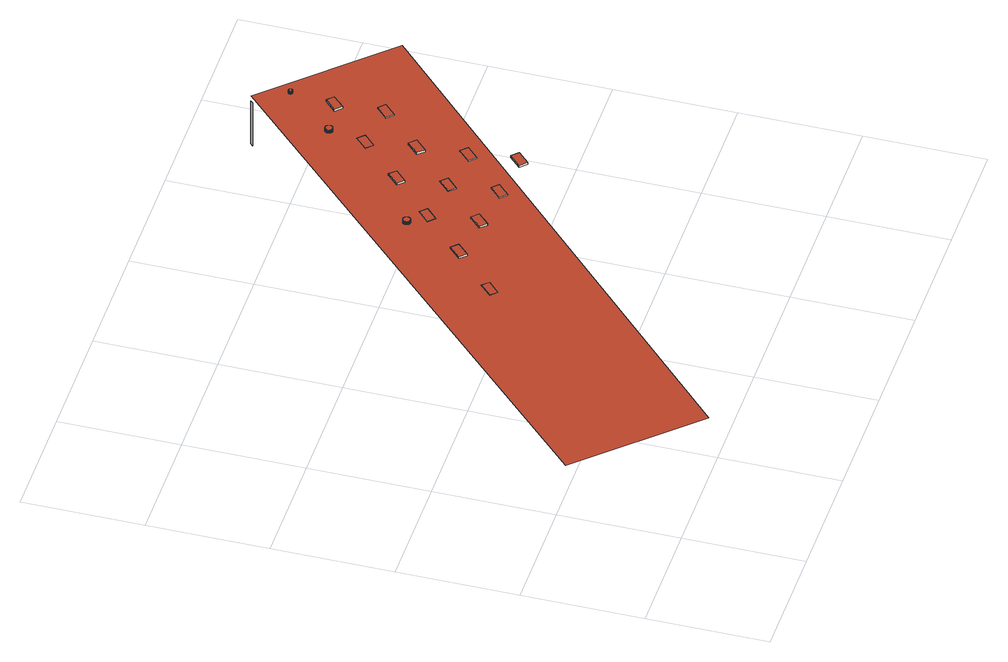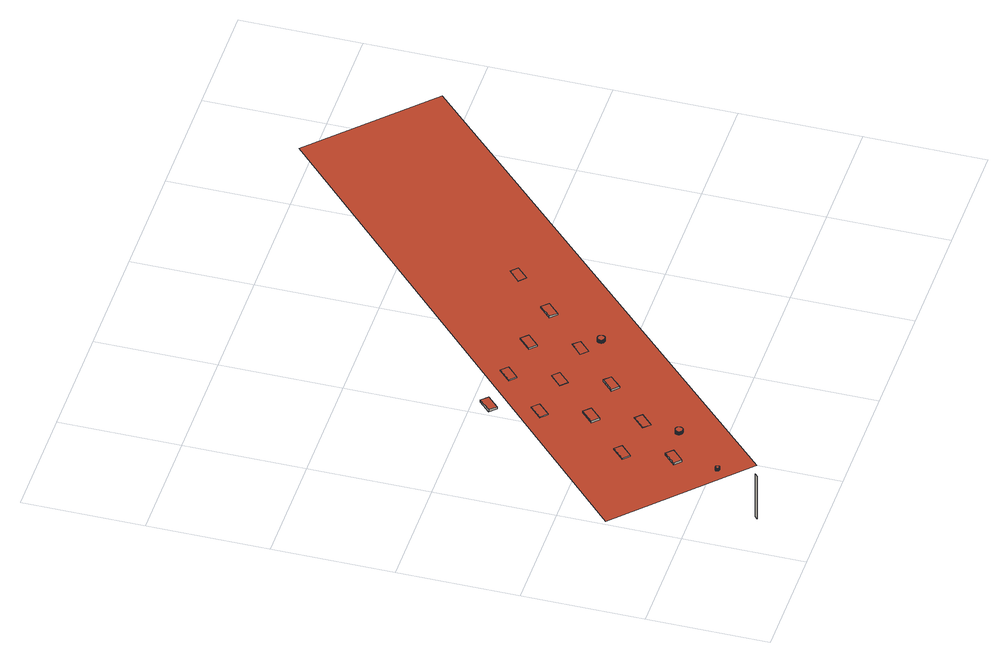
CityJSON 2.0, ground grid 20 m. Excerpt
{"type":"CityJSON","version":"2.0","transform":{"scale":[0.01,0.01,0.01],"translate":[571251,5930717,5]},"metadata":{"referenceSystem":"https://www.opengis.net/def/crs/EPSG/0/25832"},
"CityObjects":{
"building1":{"type":"Building","attributes":{"Grundfläche 2D":"11130.910381","Grundhöhe NN":"5.009"},"children":["building1-1","building1-2","building1-3","building1-4","building1-5","building1-6","building1-7","building1-8","building1-9","building1-10","building1-11","building1-12","building1-13","building1-14","building1-15","building1-16"],"geometry":[{"type":"MultiSurface","lod":"3","boundaries":[[[0,1,2,3,4]],[[5,6,7,8]]],"semantics":{"surfaces":[{"type":"RoofSurface"},{"type":"WallSurface"}],"values":[0,1]}}]},
"building1-1":{"type":"BuildingInstallation","parents":["building1"],"geometry":[{"type":"MultiSurface","lod":"3","boundaries":[[[9,10,11,12]],[[11,10,13,14]],[[12,11,14,15]],[[9,12,15,16]],[[10,9,16,13]]],"semantics":{"surfaces":[{"type":"RoofSurface"},{"type":"WallSurface"}],"values":[0,1,1,1,1]}}]},
"building1-2":{"type":"BuildingInstallation","parents":["building1"],"geometry":[{"type":"MultiSurface","lod":"3","boundaries":[[[17,18,19,20]],[[20,19,21,22]],[[17,20,22,23]],[[18,17,23,24]],[[19,18,24,21]]],"semantics":{"surfaces":[{"type":"RoofSurface"},{"type":"WallSurface"}],"values":[0,1,1,1,1]}}]},
"building1-3":{"type":"BuildingInstallation","parents":["building1"],"geometry":[{"type":"MultiSurface","lod":"3","boundaries":[[[25,26,27,28,29,30,31,32,33,34,35,36,37,38,39,40,41,42,43,44,45,46,47,48,49,50,51,52,53,54,55,56,57,58,59,60,61,62,63,64,65,66,67,68,69,70,71,72,73,74,75,76,77,78,79,80,81,82,83,84,85,86,87,88,89,90,91,92,93,94,95,96,97,98,99,100,101,102,103,104,105,106,107,108,109,110,111,112,113,114,115,116,117,118,119,120,121,122,123,124,125,126,127,128,129,130,131,132,133,134,135,136,137,138,139,140,141,142,143,144,145,146,147,148,149,150,151,152,153,154,155,156,157,158,159,160,161,162,163,164,165,166,167,168,169,170,171,172,173,174]],[[175,176,31,30]],[[176,177,178,33,32,31]],[[178,179,34,33]],[[179,180,35,34]],[[180,181,36,35]],[[181,182,37,36]],[[182,183,38,37]],[[183,184,39,38]],[[184,185,40,39]],[[185,186,41,40]],[[187,188,170,169]],[[188,189,171,170]],[[189,190,172,171]],[[190,191,173,172]],[[191,192,174,173]],[[192,193,25,174]],[[193,194,26,25]],[[194,195,27,26]],[[195,196,28,27]],[[196,197,29,28]],[[197,175,30,29]],[[186,198,42,41]],[[198,199,200,44,43,42]],[[200,201,202,46,45,44]],[[202,203,47,46]],[[203,204,48,47]],[[204,205,49,48]],[[205,206,50,49]],[[206,207,51,50]],[[207,208,209,53,52,51]],[[209,210,211,55,54,53]],[[211,212,56,55]],[[212,213,57,56]],[[213,214,58,57]],[[214,215,59,58]],[[215,216,60,59]],[[216,217,61,60]],[[217,218,62,61]],[[218,219,63,62]],[[219,220,64,63]],[[220,221,65,64]],[[221,222,66,65]],[[222,223,67,66]],[[223,224,68,67]],[[224,225,69,68]],[[225,226,70,69]],[[226,227,71,70]],[[227,228,72,71]],[[228,229,73,72]],[[229,230,74,73]],[[230,231,75,74]],[[231,232,76,75]],[[232,233,77,76]],[[233,234,78,77]],[[234,235,79,78]],[[235,236,237,81,80,79]],[[237,238,82,81]],[[238,239,83,82]],[[239,240,84,83]],[[240,241,85,84]],[[241,242,86,85]],[[242,243,87,86]],[[243,244,88,87]],[[244,245,246,90,89,88]],[[246,247,248,92,91,90]],[[248,249,93,92]],[[249,250,94,93]],[[250,251,95,94]],[[251,252,96,95]],[[252,253,97,96]],[[253,254,98,97]],[[254,255,99,98]],[[255,256,100,99]],[[256,257,101,100]],[[257,258,102,101]],[[258,259,103,102]],[[259,260,104,103]],[[260,261,262,106,105,104]],[[262,263,107,106]],[[263,264,108,107]],[[264,265,109,108]],[[265,266,110,109]],[[266,267,111,110]],[[267,268,112,111]],[[268,269,270,114,113,112]],[[270,271,115,114]],[[271,272,116,115]],[[272,273,274,118,117,116]],[[274,275,119,118]],[[275,276,120,119]],[[276,277,121,120]],[[277,278,122,121]],[[278,279,123,122]],[[279,280,124,123]],[[280,281,125,124]],[[281,282,283,127,126,125]],[[283,284,128,127]],[[284,285,129,128]],[[285,286,130,129]],[[286,287,131,130]],[[287,288,132,131]],[[288,289,133,132]],[[289,290,134,133]],[[290,291,135,134]],[[291,292,136,135]],[[292,293,137,136]],[[293,294,138,137]],[[294,295,139,138]],[[295,296,140,139]],[[296,297,141,140]],[[297,298,142,141]],[[298,299,143,142]],[[299,300,144,143]],[[300,301,145,144]],[[301,302,146,145]],[[302,303,147,146]],[[303,304,148,147]],[[304,305,149,148]],[[305,306,150,149]],[[306,307,151,150]],[[307,308,152,151]],[[308,309,153,152]],[[309,310,154,153]],[[310,311,155,154]],[[311,312,156,155]],[[312,313,314,158,157,156]],[[314,315,159,158]],[[315,316,160,159]],[[316,317,318,162,161,160]],[[318,319,320,164,163,162]],[[320,321,322,166,165,164]],[[322,323,167,166]],[[323,324,168,167]],[[324,187,169,168]]],"semantics":{"surfaces":[{"type":"RoofSurface"},{"type":"WallSurface"}],"values":[0,1,1,1,1,1,1,1,1,1,1,1,1,1,1,1,1,1,1,1,1,1,1,1,1,1,1,1,1,1,1,1,1,1,1,1,1,1,1,1,1,1,1,1,1,1,1,1,1,1,1,1,1,1,1,1,1,1,1,1,1,1,1,1,1,1,1,1,1,1,1,1,1,1,1,1,1,1,1,1,1,1,1,1,1,1,1,1,1,1,1,1,1,1,1,1,1,1,1,1,1,1,1,1,1,1,1,1,1,1,1,1,1,1,1,1,1,1,1,1,1,1,1,1,1,1,1,1,1,1,1,1,1,1,1]}}]},
"building1-4":{"type":"BuildingInstallation","parents":["building1"],"geometry":[{"type":"MultiSurface","lod":"3","boundaries":[[[325,326,327,328]],[[328,327,329,330]],[[325,328,330,331]],[[326,325,331,332]],[[327,326,332,329]]],"semantics":{"surfaces":[{"type":"RoofSurface"},{"type":"WallSurface"}],"values":[0,1,1,1,1]}}]},
"building1-5":{"type":"BuildingInstallation","parents":["building1"],"geometry":[{"type":"MultiSurface","lod":"3","boundaries":[[[333,334,335,336]],[[336,335,337,338]],[[333,336,338,339]],[[334,333,339,340]],[[335,334,340,337]]],"semantics":{"surfaces":[{"type":"RoofSurface"},{"type":"WallSurface"}],"values":[0,1,1,1,1]}}]},
"building1-6":{"type":"BuildingInstallation","parents":["building1"],"geometry":[{"type":"MultiSurface","lod":"3","boundaries":[[[341,342,343,344]],[[344,343,345,346]],[[341,344,346,347]],[[342,341,347,348]],[[343,342,348,345]]],"semantics":{"surfaces":[{"type":"RoofSurface"},{"type":"WallSurface"}],"values":[0,1,1,1,1]}}]},
"building1-7":{"type":"BuildingInstallation","parents":["building1"],"geometry":[{"type":"MultiSurface","lod":"3","boundaries":[[[349,350,351,352]],[[352,351,353,354]],[[349,352,354,355]],[[350,349,355,356]],[[351,350,356,353]]],"semantics":{"surfaces":[{"type":"RoofSurface"},{"type":"WallSurface"}],"values":[0,1,1,1,1]}}]},
"building1-8":{"type":"BuildingInstallation","parents":["building1"],"geometry":[{"type":"MultiSurface","lod":"3","boundaries":[[[357,358,359,360]],[[360,359,361,362]],[[357,360,362,363]],[[358,357,363,364]],[[359,358,364,361]]],"semantics":{"surfaces":[{"type":"RoofSurface"},{"type":"WallSurface"}],"values":[0,1,1,1,1]}}]},
"building1-9":{"type":"BuildingInstallation","parents":["building1"],"geometry":[{"type":"MultiSurface","lod":"3","boundaries":[[[365,366,367,368]],[[368,367,369,370]],[[365,368,370,371]],[[366,365,371,372]],[[367,366,372,369]]],"semantics":{"surfaces":[{"type":"RoofSurface"},{"type":"WallSurface"}],"values":[0,1,1,1,1]}}]},
"building1-10":{"type":"BuildingInstallation","parents":["building1"],"geometry":[{"type":"MultiSurface","lod":"3","boundaries":[[[373,374,375,376]],[[376,375,377,378]],[[373,376,378,379]],[[374,373,379,380]],[[375,374,380,377]]],"semantics":{"surfaces":[{"type":"RoofSurface"},{"type":"WallSurface"}],"values":[0,1,1,1,1]}}]},
"building1-11":{"type":"BuildingInstallation","parents":["building1"],"geometry":[{"type":"MultiSurface","lod":"3","boundaries":[[[381,382,383,384]],[[384,383,385,386]],[[386,387,381,384]],[[387,388,382,381]],[[383,382,388,385]]],"semantics":{"surfaces":[{"type":"RoofSurface"},{"type":"WallSurface"}],"values":[0,1,1,1,1]}}]},
"building1-12":{"type":"BuildingInstallation","parents":["building1"],"geometry":[{"type":"MultiSurface","lod":"3","boundaries":[[[389,390,391,392]],[[392,391,393,394]],[[394,395,389,392]],[[390,389,395,396]],[[396,393,391,390]]],"semantics":{"surfaces":[{"type":"RoofSurface"},{"type":"WallSurface"}],"values":[0,1,1,1,1]}}]},
"building1-13":{"type":"BuildingInstallation","parents":["building1"],"geometry":[{"type":"MultiSurface","lod":"3","boundaries":[[[397,398,399,400,401,402,403,404,405,406,407,408,409,410,411,412,413,414,415,416,417,418,419,420,421,422,423,424,425,426,427,428,429,430,431,432,433,434,435,436,437,438,439,440,441,442,443,444,445,446,447,448,449,450,451,452,453,454,455,456,457,458,459,460,461,462,463,464,465,466,467,468,469,470,471,472,473,474,475,476,477,478,479,480,481,482,483,484,485,486,487,488,489,490,491,492,493,494,495,496,497,498,499,500,501,502,503,504,505,506,507,508,509,510,511,512,513,514,515,516,517,518,519,520,521,522,523,524,525,526,527,528,529,530,531,532,533,534,535,536,537,538,539,540]],[[541,542,398,397]],[[542,543,399,398]],[[543,544,400,399]],[[544,545,546,402,401,400]],[[546,547,403,402]],[[547,548,404,403]],[[548,549,405,404]],[[550,551,530,529]],[[551,552,531,530]],[[552,553,532,531]],[[553,554,533,532]],[[554,555,556,535,534,533]],[[556,557,536,535]],[[557,558,559,538,537,536]],[[559,560,539,538]],[[560,561,540,539]],[[561,541,397,540]],[[549,562,406,405]],[[562,563,407,406]],[[563,564,565,409,408,407]],[[565,566,410,409]],[[566,567,411,410]],[[567,568,412,411]],[[568,569,413,412]],[[569,570,414,413]],[[570,571,415,414]],[[571,572,416,415]],[[572,573,417,416]],[[573,574,418,417]],[[574,575,419,418]],[[575,576,420,419]],[[576,577,421,420]],[[577,578,422,421]],[[578,579,423,422]],[[579,580,424,423]],[[580,581,425,424]],[[581,582,426,425]],[[582,583,584,428,427,426]],[[584,585,429,428]],[[585,586,587,431,430,429]],[[587,588,432,431]],[[588,589,590,434,433,432]],[[590,591,435,434]],[[591,592,436,435]],[[592,593,437,436]],[[593,594,438,437]],[[594,595,439,438]],[[595,596,440,439]],[[596,597,441,440]],[[597,598,442,441]],[[598,599,443,442]],[[599,600,444,443]],[[600,601,445,444]],[[601,602,446,445]],[[602,603,447,446]],[[603,604,605,449,448,447]],[[605,606,450,449]],[[606,607,451,450]],[[607,608,452,451]],[[608,609,453,452]],[[609,610,454,453]],[[610,611,455,454]],[[611,612,456,455]],[[612,613,457,456]],[[613,614,458,457]],[[614,615,459,458]],[[615,616,460,459]],[[616,617,461,460]],[[617,618,462,461]],[[618,619,463,462]],[[619,620,621,622,466,465,464,463]],[[622,623,467,466]],[[623,624,468,467]],[[624,625,469,468]],[[625,626,470,469]],[[626,627,471,470]],[[627,628,629,473,472,471]],[[629,630,474,473]],[[630,631,632,476,475,474]],[[632,633,477,476]],[[633,634,478,477]],[[634,635,479,478]],[[635,636,480,479]],[[636,637,481,480]],[[637,638,482,481]],[[638,639,483,482]],[[639,640,484,483]],[[640,641,485,484]],[[641,642,486,485]],[[642,643,487,486]],[[643,644,488,487]],[[644,645,646,490,489,488]],[[646,647,491,490]],[[647,648,492,491]],[[648,649,493,492]],[[649,650,494,493]],[[650,651,495,494]],[[651,652,496,495]],[[652,653,654,498,497,496]],[[654,655,656,500,499,498]],[[656,657,658,502,501,500]],[[658,659,503,502]],[[659,660,504,503]],[[660,661,505,504]],[[661,662,506,505]],[[662,663,507,506]],[[663,664,508,507]],[[664,665,666,510,509,508]],[[666,667,668,512,511,510]],[[668,669,513,512]],[[669,670,514,513]],[[670,671,515,514]],[[671,672,516,515]],[[672,673,517,516]],[[673,674,518,517]],[[674,675,519,518]],[[675,676,520,519]],[[676,677,521,520]],[[677,678,522,521]],[[678,679,523,522]],[[679,680,524,523]],[[680,681,525,524]],[[681,682,526,525]],[[682,683,527,526]],[[683,684,528,527]],[[684,550,529,528]]],"semantics":{"surfaces":[{"type":"RoofSurface"},{"type":"WallSurface"}],"values":[0,1,1,1,1,1,1,1,1,1,1,1,1,1,1,1,1,1,1,1,1,1,1,1,1,1,1,1,1,1,1,1,1,1,1,1,1,1,1,1,1,1,1,1,1,1,1,1,1,1,1,1,1,1,1,1,1,1,1,1,1,1,1,1,1,1,1,1,1,1,1,1,1,1,1,1,1,1,1,1,1,1,1,1,1,1,1,1,1,1,1,1,1,1,1,1,1,1,1,1,1,1,1,1,1,1,1,1,1,1,1,1,1,1,1,1,1,1,1,1,1,1,1,1,1,1,1]}}]},
"building1-14":{"type":"BuildingInstallation","parents":["building1"],"geometry":[{"type":"MultiSurface","lod":"3","boundaries":[[[685,686,687,688]],[[689,690,688,687]],[[685,688,690,691]],[[686,685,691,692]],[[692,689,687,686]]],"semantics":{"surfaces":[{"type":"RoofSurface"},{"type":"WallSurface"}],"values":[0,1,1,1,1]}}]},
"building1-15":{"type":"BuildingInstallation","parents":["building1"],"geometry":[{"type":"MultiSurface","lod":"3","boundaries":[[[693,694,695,696]],[[696,695,697,698]],[[693,696,698,699]],[[694,693,699,700]],[[695,694,700,697]]],"semantics":{"surfaces":[{"type":"RoofSurface"},{"type":"WallSurface"}],"values":[0,1,1,1,1]}}]},
"building1-16":{"type":"BuildingInstallation","parents":["building1"],"geometry":[{"type":"MultiSurface","lod":"3","boundaries":[[[701,702,703,704,705,706,707,708,709,710,711,712,713,714,715,716,717,718,719,720,721,722,723,724,725,726,727,728,729,730,731,732,733,734,735,736,737,738,739,740,741,742,743,744,745,746,747,748,749,750,751,752,753,754,755,756,757,758,759,760,761,762,763,764,765,766,767,768,769,770,771,772,773,774,775,776,777,778,779,780,781,782,783,784,785,786,787,788,789,790,791,792,793,794,795,796,797,798,799,800,801,802,803,804,805,806,807,808,809,810,811,812,813,814,815,816,817,818,819,820,821,822,823,824,825,826,827,828,829,830,831,832,833,834,835]],[[836,837,776,775]],[[837,838,777,776]],[[838,839,778,777]],[[839,840,779,778]],[[840,841,780,779]],[[841,842,781,780]],[[842,843,782,781]],[[843,844,783,782]],[[844,845,784,783]],[[845,846,785,784]],[[846,847,786,785]],[[847,848,787,786]],[[848,849,850,789,788,787]],[[850,851,790,789]],[[851,852,791,790]],[[852,853,792,791]],[[853,854,793,792]],[[855,856,795,794]],[[856,857,796,795]],[[858,859,719,718]],[[859,860,720,719]],[[860,861,721,720]],[[861,862,722,721]],[[862,863,723,722]],[[863,864,724,723]],[[864,865,725,724]],[[865,866,726,725]],[[867,868,710,709]],[[868,869,711,710]],[[869,870,712,711]],[[870,871,713,712]],[[871,872,714,713]],[[872,873,715,714]],[[873,874,716,715]],[[874,875,717,716]],[[875,858,718,717]],[[866,876,727,726]],[[876,877,728,727]],[[877,878,729,728]],[[878,879,730,729]],[[879,880,731,730]],[[880,881,732,731]],[[881,882,733,732]],[[882,883,734,733]],[[883,884,735,734]],[[884,885,736,735]],[[885,886,737,736]],[[886,887,738,737]],[[887,888,739,738]],[[888,889,740,739]],[[889,890,741,740]],[[890,891,742,741]],[[891,892,743,742]],[[892,893,744,743]],[[893,894,745,744]],[[895,896,747,746]],[[896,897,748,747]],[[897,898,749,748]],[[898,899,750,749]],[[899,900,751,750]],[[900,901,752,751]],[[901,902,753,752]],[[902,903,754,753]],[[903,904,755,754]],[[904,905,756,755]],[[905,906,757,756]],[[906,907,758,757]],[[907,908,759,758]],[[908,909,760,759]],[[909,910,761,760]],[[910,911,762,761]],[[894,895,746,745]],[[911,912,763,762]],[[912,913,764,763]],[[913,914,765,764]],[[914,915,766,765]],[[915,916,767,766]],[[916,917,768,767]],[[917,918,769,768]],[[918,919,770,769]],[[919,920,771,770]],[[920,921,772,771]],[[921,922,773,772]],[[922,923,774,773]],[[923,836,775,774]],[[854,855,794,793]],[[857,924,797,796]],[[924,925,798,797]],[[925,926,799,798]],[[926,927,800,799]],[[927,928,801,800]],[[928,929,802,801]],[[929,930,803,802]],[[930,931,804,803]],[[931,932,805,804]],[[932,933,806,805]],[[933,934,807,806]],[[934,935,808,807]],[[935,936,809,808]],[[936,937,810,809]],[[937,938,811,810]],[[938,939,812,811]],[[939,940,813,812]],[[940,941,814,813]],[[941,942,815,814]],[[942,943,944,817,816,815]],[[944,945,818,817]],[[945,946,819,818]],[[946,947,820,819]],[[947,948,821,820]],[[948,949,822,821]],[[949,950,823,822]],[[950,951,824,823]],[[951,952,825,824]],[[952,953,826,825]],[[954,955,828,827]],[[955,956,829,828]],[[957,958,831,830]],[[953,954,827,826]],[[956,957,830,829]],[[958,959,832,831]],[[959,960,833,832]],[[960,961,834,833]],[[961,962,835,834]],[[962,963,701,835]],[[963,964,702,701]],[[964,965,703,702]],[[965,966,704,703]],[[966,967,705,704]],[[967,968,969,707,706,705]],[[969,970,708,707]],[[970,867,709,708]]],"semantics":{"surfaces":[{"type":"RoofSurface"},{"type":"WallSurface"}],"values":[0,1,1,1,1,1,1,1,1,1,1,1,1,1,1,1,1,1,1,1,1,1,1,1,1,1,1,1,1,1,1,1,1,1,1,1,1,1,1,1,1,1,1,1,1,1,1,1,1,1,1,1,1,1,1,1,1,1,1,1,1,1,1,1,1,1,1,1,1,1,1,1,1,1,1,1,1,1,1,1,1,1,1,1,1,1,1,1,1,1,1,1,1,1,1,1,1,1,1,1,1,1,1,1,1,1,1,1,1,1,1,1,1,1,1,1,1,1,1,1,1,1,1,1,1,1,1,1,1,1,1,1,1]}}]}
},
"vertices":[
[7179,8940,1012],[7161,8958,1012],[27,1860,1012],[1784,85,960],[9022,7083,960],[7179,8940,856],[7228,8988,853],[7228,8988,1],[7179,8940,1],
[3820,4314,997],[3626,4123,997],[3729,4018,997],[3923,4209,997],[3626,4123,993],[3729,4018,990],[3923,4209,990],[3820,4314,993],
[4530,5010,1025],[4339,4824,1025],[4442,4718,1025],[4633,4905,1025],[4442,4718,990],[4633,4905,990],[4530,5010,994],[4339,4824,994],
[4909,5880,1056],[4907,5879,1056],[4906,5878,1056],[4904,5877,1056],[4903,5876,1056],[4902,5875,1056],[4899,5872,1056],[4898,5871,1056],[4897,5870,1056],[4896,5869,1056],[4894,5866,1056],[4892,5863,1056],[4891,5861,1056],[4890,5860,1056],[4888,5856,1056],[4887,5854,1056],[4887,5853,1056],[4886,5851,1056],[4885,5847,1056],[4884,5845,1056],[4883,5841,1056],[4883,5839,1056],[4883,5837,1056],[4882,5835,1056],[4882,5833,1056],[4882,5828,1056],[4882,5826,1056],[4883,5824,1056],[4883,5822,1056],[4883,5820,1056],[4884,5817,1056],[4884,5815,1056],[4885,5811,1056],[4886,5809,1056],[4887,5807,1056],[4889,5803,1056],[4891,5799,1056],[4892,5798,1056],[4893,5796,1056],[4894,5794,1056],[4897,5791,1056],[4898,5789,1056],[4899,5788,1056],[4901,5786,1056],[4905,5783,1056],[4907,5781,1056],[4908,5780,1056],[4910,5779,1056],[4912,5778,1056],[4915,5776,1056],[4917,5776,1056],[4920,5774,1056],[4921,5774,1056],[4923,5773,1056],[4926,5772,1056],[4929,5771,1056],[4931,5771,1056],[4933,5771,1056],[4934,5770,1056],[4936,5770,1056],[4942,5770,1056],[4945,5770,1056],[4947,5770,1056],[4949,5770,1056],[4951,5770,1056],[4953,5771,1056],[4955,5771,1056],[4957,5771,1056],[4959,5772,1056],[4961,5772,1056],[4965,5774,1056],[4967,5775,1056],[4969,5776,1056],[4973,5778,1056],[4974,5779,1056],[4978,5781,1056],[4980,5782,1056],[4981,5784,1056],[4983,5785,1056],[4986,5788,1056],[4988,5790,1056],[4989,5792,1056],[4992,5795,1056],[4994,5799,1056],[4995,5800,1056],[4996,5802,1056],[4998,5806,1056],[4999,5808,1056],[5000,5810,1056],[5000,5812,1056],[5001,5814,1056],[5001,5816,1056],[5002,5818,1056],[5002,5820,1056],[5003,5824,1056],[5003,5825,1056],[5003,5827,1056],[5003,5833,1056],[5003,5835,1056],[5003,5836,1056],[5003,5838,1056],[5002,5842,1056],[5002,5843,1056],[5001,5846,1056],[5000,5850,1056],[4999,5851,1056],[4999,5853,1056],[4998,5854,1056],[4997,5856,1056],[4996,5858,1056],[4995,5861,1056],[4993,5864,1056],[4991,5866,1056],[4990,5867,1056],[4988,5870,1056],[4985,5873,1056],[4983,5875,1056],[4982,5876,1056],[4980,5878,1056],[4979,5879,1056],[4977,5880,1056],[4975,5881,1056],[4973,5882,1056],[4969,5884,1056],[4967,5885,1056],[4966,5886,1056],[4963,5887,1056],[4961,5888,1056],[4957,5889,1056],[4955,5889,1056],[4953,5890,1056],[4951,5890,1056],[4949,5890,1056],[4946,5890,1056],[4944,5891,1056],[4940,5891,1056],[4936,5890,1056],[4934,5890,1056],[4932,5889,1056],[4930,5889,1056],[4928,5889,1056],[4926,5888,1056],[4924,5888,1056],[4922,5887,1056],[4920,5886,1056],[4918,5885,1056],[4917,5885,1056],[4915,5884,1056],[4912,5882,1056],[4910,5881,1056],[4902,5875,1001],[4899,5872,1001],[4898,5871,1001],[4897,5870,1001],[4896,5869,1001],[4894,5866,1001],[4892,5863,1001],[4891,5861,1001],[4890,5860,1001],[4888,5856,1001],[4887,5854,1000],[4887,5853,1000],[4920,5886,1000],[4918,5885,1000],[4917,5885,1001],[4915,5884,1001],[4912,5882,1001],[4910,5881,1001],[4909,5880,1001],[4907,5879,1001],[4906,5878,1001],[4904,5877,1001],[4903,5876,1001],[4886,5851,1000],[4885,5847,1000],[4884,5845,1000],[4883,5841,1000],[4883,5839,1000],[4883,5837,1000],[4882,5835,1000],[4882,5833,1000],[4882,5828,1000],[4882,5826,1000],[4883,5824,1000],[4883,5822,1000],[4883,5820,1000],[4884,5817,1000],[4884,5815,1000],[4885,5811,1000],[4886,5809,1000],[4887,5807,1000],[4889,5803,1000],[4891,5799,1000],[4892,5798,1000],[4893,5796,999],[4894,5794,999],[4897,5791,999],[4898,5789,999],[4899,5788,999],[4901,5786,999],[4905,5783,999],[4907,5781,999],[4908,5780,999],[4910,5779,999],[4912,5778,999],[4915,5776,999],[4917,5776,999],[4920,5774,999],[4921,5774,999],[4923,5773,999],[4926,5772,999],[4929,5771,999],[4931,5771,999],[4933,5771,999],[4934,5770,999],[4936,5770,999],[4942,5770,998],[4945,5770,998],[4947,5770,998],[4949,5770,998],[4951,5770,998],[4953,5771,998],[4955,5771,998],[4957,5771,998],[4959,5772,998],[4961,5772,998],[4965,5774,998],[4967,5775,998],[4969,5776,998],[4973,5778,998],[4974,5779,998],[4978,5781,998],[4980,5782,998],[4981,5784,998],[4983,5785,998],[4986,5788,998],[4988,5790,998],[4989,5792,998],[4992,5795,998],[4994,5799,998],[4995,5800,998],[4996,5802,998],[4998,5806,998],[4999,5808,998],[5000,5810,998],[5000,5812,998],[5001,5814,998],[5001,5816,998],[5002,5818,998],[5002,5820,998],[5003,5824,998],[5003,5825,998],[5003,5827,998],[5003,5833,998],[5003,5835,998],[5003,5836,999],[5003,5838,999],[5002,5842,999],[5002,5843,999],[5001,5846,999],[5000,5850,999],[4999,5851,999],[4999,5853,999],[4998,5854,999],[4997,5856,999],[4996,5858,999],[4995,5861,999],[4993,5864,999],[4991,5866,999],[4990,5867,999],[4988,5870,999],[4985,5873,999],[4983,5875,999],[4982,5876,999],[4980,5878,999],[4979,5879,999],[4977,5880,1000],[4975,5881,1000],[4973,5882,1000],[4969,5884,1000],[4967,5885,1000],[4966,5886,1000],[4963,5887,1000],[4961,5888,1000],[4957,5889,1000],[4955,5889,1000],[4953,5890,1000],[4951,5890,1000],[4949,5890,1000],[4946,5890,1000],[4944,5891,1000],[4940,5891,1000],[4936,5890,1000],[4934,5890,1000],[4932,5889,1000],[4930,5889,1000],[4928,5889,1000],[4926,5888,1000],[4924,5888,1000],[4922,5887,1000],
[5329,4916,1012],[5138,4730,1012],[5241,4624,1012],[5432,4811,1012],[5241,4624,978],[5432,4811,978],[5329,4916,981],[5138,4730,981],
[5241,5718,1000],[5046,5528,1000],[5149,5423,1000],[5343,5613,1000],[5149,5423,991],[5343,5613,991],[5241,5718,994],[5046,5528,994],
[6119,4822,985],[5925,4632,985],[6028,4527,985],[6222,4717,985],[6028,4527,965],[6222,4717,965],[6119,4822,968],[5925,4632,968],
[6035,5620,995],[5841,5430,995],[5944,5325,995],[6138,5515,995],[5944,5325,978],[6138,5515,978],[6035,5620,981],[5841,5430,981],
[5948,6416,1025],[5757,6229,1025],[5860,6124,1025],[6051,6310,1025],[5860,6124,991],[6051,6310,991],[5948,6416,994],[5757,6229,994],
[6914,4734,1007],[6723,4547,1007],[6826,4441,1007],[7017,4628,1007],[6826,4441,964],[7017,4628,964],[6914,4734,963],[6723,4547,963],
[6834,5527,985],[6640,5336,985],[6743,5231,985],[6937,5421,985],[6743,5231,965],[6937,5421,965],[6834,5527,968],[6640,5336,968],
[6748,6327,1022],[6556,6140,1022],[6659,6034,1022],[6851,6221,1022],[6659,6034,978],[6851,6221,978],[6748,6327,981],[6556,6140,981],
[6660,7124,1000],[6465,6933,1000],[6568,6828,1000],[6762,7018,1000],[6568,6828,991],[6762,7018,991],[6660,7124,994],[6465,6933,994],
[6713,7526,1056],[6716,7526,1056],[6721,7527,1056],[6723,7527,1056],[6725,7528,1056],[6727,7528,1056],[6728,7528,1056],[6732,7530,1056],[6735,7531,1056],[6737,7532,1056],[6741,7534,1056],[6743,7535,1056],[6744,7536,1056],[6746,7537,1056],[6748,7538,1056],[6749,7539,1056],[6753,7542,1056],[6754,7544,1056],[6756,7545,1056],[6757,7547,1056],[6760,7550,1056],[6761,7552,1056],[6763,7554,1056],[6764,7556,1056],[6766,7559,1056],[6767,7561,1056],[6768,7563,1056],[6769,7566,1056],[6770,7570,1056],[6771,7572,1056],[6771,7574,1056],[6772,7576,1056],[6772,7580,1056],[6772,7582,1056],[6773,7585,1056],[6773,7589,1056],[6773,7591,1056],[6772,7593,1056],[6772,7595,1056],[6772,7599,1056],[6771,7601,1056],[6770,7605,1056],[6769,7608,1056],[6769,7610,1056],[6768,7612,1056],[6767,7613,1056],[6766,7616,1056],[6765,7618,1056],[6764,7619,1056],[6762,7622,1056],[6760,7625,1056],[6759,7626,1056],[6758,7628,1056],[6756,7629,1056],[6755,7630,1056],[6754,7632,1056],[6753,7633,1056],[6751,7634,1056],[6750,7635,1056],[6746,7638,1056],[6745,7639,1056],[6743,7640,1056],[6740,7642,1056],[6736,7644,1056],[6734,7645,1056],[6730,7646,1056],[6726,7647,1056],[6724,7648,1056],[6721,7648,1056],[6719,7648,1056],[6715,7649,1056],[6713,7649,1056],[6710,7649,1056],[6706,7649,1056],[6702,7648,1056],[6699,7648,1056],[6697,7647,1056],[6693,7646,1056],[6691,7645,1056],[6689,7645,1056],[6687,7644,1056],[6685,7643,1056],[6683,7642,1056],[6680,7640,1056],[6678,7639,1056],[6676,7638,1056],[6673,7635,1056],[6671,7634,1056],[6670,7633,1056],[6668,7631,1056],[6666,7629,1056],[6663,7626,1056],[6661,7623,1056],[6660,7621,1056],[6657,7617,1056],[6657,7616,1056],[6656,7614,1056],[6655,7611,1056],[6654,7609,1056],[6653,7606,1056],[6652,7604,1056],[6652,7602,1056],[6651,7600,1056],[6651,7599,1056],[6651,7597,1056],[6650,7595,1056],[6650,7593,1056],[6650,7589,1056],[6650,7585,1056],[6651,7578,1056],[6651,7574,1056],[6652,7572,1056],[6652,7570,1056],[6653,7568,1056],[6654,7566,1056],[6655,7564,1056],[6656,7560,1056],[6657,7558,1056],[6658,7556,1056],[6660,7554,1056],[6664,7549,1056],[6665,7547,1056],[6668,7544,1056],[6670,7542,1056],[6671,7541,1056],[6673,7539,1056],[6675,7538,1056],[6676,7537,1056],[6678,7536,1056],[6682,7534,1056],[6684,7533,1056],[6685,7532,1056],[6687,7531,1056],[6689,7530,1056],[6691,7529,1056],[6695,7528,1056],[6697,7528,1056],[6698,7527,1056],[6700,7527,1056],[6702,7527,1056],[6706,7526,1056],[6707,7526,1056],[6709,7526,1056],[6711,7526,1056],[6713,7526,998],[6716,7526,998],[6721,7527,998],[6723,7527,998],[6725,7528,998],[6727,7528,998],[6728,7528,998],[6732,7530,998],[6735,7531,998],[6687,7531,999],[6689,7530,999],[6691,7529,999],[6695,7528,999],[6697,7528,999],[6698,7527,999],[6700,7527,999],[6702,7527,999],[6706,7526,998],[6707,7526,998],[6709,7526,998],[6711,7526,998],[6737,7532,998],[6741,7534,998],[6743,7535,998],[6744,7536,998],[6746,7537,998],[6748,7538,998],[6749,7539,998],[6753,7542,998],[6754,7544,998],[6756,7545,998],[6757,7547,998],[6760,7550,998],[6761,7552,998],[6763,7554,998],[6764,7556,998],[6766,7559,998],[6767,7561,998],[6768,7563,998],[6769,7566,998],[6770,7570,998],[6771,7572,998],[6771,7574,998],[6772,7576,998],[6772,7580,998],[6772,7582,998],[6773,7585,998],[6773,7589,998],[6773,7591,998],[6772,7593,998],[6772,7595,999],[6772,7599,999],[6771,7601,999],[6770,7605,999],[6769,7608,999],[6769,7610,999],[6768,7612,999],[6767,7613,999],[6766,7616,999],[6765,7618,999],[6764,7619,999],[6762,7622,999],[6760,7625,999],[6759,7626,999],[6758,7628,999],[6756,7629,999],[6755,7630,999],[6754,7632,999],[6753,7633,999],[6751,7634,999],[6750,7635,999],[6746,7638,999],[6745,7639,1000],[6743,7640,1000],[6740,7642,1000],[6736,7644,1000],[6734,7645,1000],[6730,7646,1000],[6726,7647,1000],[6724,7648,1000],[6721,7648,1000],[6719,7648,1000],[6715,7649,1000],[6713,7649,1000],[6710,7649,1000],[6706,7649,1000],[6702,7648,1000],[6699,7648,1000],[6697,7647,1000],[6693,7646,1000],[6691,7645,1000],[6689,7645,1000],[6687,7644,1000],[6685,7643,1001],[6683,7642,1001],[6680,7640,1001],[6678,7639,1001],[6676,7638,1001],[6673,7635,1001],[6671,7634,1001],[6670,7633,1001],[6668,7631,1001],[6666,7629,1001],[6663,7626,1001],[6661,7623,1001],[6660,7621,1001],[6657,7617,1001],[6657,7616,1001],[6656,7614,1001],[6655,7611,1000],[6654,7609,1000],[6653,7606,1000],[6652,7604,1000],[6652,7602,1000],[6651,7600,1000],[6651,7599,1000],[6651,7597,1000],[6650,7595,1000],[6650,7593,1000],[6650,7589,1000],[6650,7585,1000],[6651,7578,1000],[6651,7574,1000],[6652,7572,1000],[6652,7570,1000],[6653,7568,1000],[6654,7566,1000],[6655,7564,1000],[6656,7560,1000],[6657,7558,1000],[6658,7556,1000],[6660,7554,1000],[6664,7549,999],[6665,7547,999],[6668,7544,999],[6670,7542,999],[6671,7541,999],[6673,7539,999],[6675,7538,999],[6676,7537,999],[6678,7536,999],[6682,7534,999],[6684,7533,999],[6685,7532,999],
[7453,7025,1000],[7259,6835,1000],[7362,6730,1000],[7556,6920,1000],[7362,6730,978],[7556,6920,978],[7453,7025,981],[7259,6835,981],
[7372,7826,1032],[7181,7640,1032],[7284,7534,1032],[7475,7721,1032],[7284,7534,990],[7475,7721,990],[7372,7826,993],[7181,7640,994],
[7434,8426,1056],[7433,8427,1056],[7431,8429,1056],[7430,8430,1056],[7428,8431,1056],[7428,8432,1056],[7426,8433,1056],[7424,8434,1056],[7422,8435,1056],[7421,8435,1056],[7419,8436,1056],[7417,8437,1056],[7415,8437,1056],[7413,8437,1056],[7412,8437,1056],[7411,8437,1056],[7409,8437,1056],[7408,8437,1056],[7406,8437,1056],[7405,8437,1056],[7404,8437,1056],[7403,8437,1056],[7402,8436,1056],[7401,8436,1056],[7399,8436,1056],[7399,8435,1056],[7397,8434,1056],[7395,8434,1056],[7393,8433,1056],[7392,8432,1056],[7391,8431,1056],[7390,8430,1056],[7388,8429,1056],[7386,8427,1056],[7386,8426,1056],[7385,8426,1056],[7385,8425,1056],[7384,8424,1056],[7383,8422,1056],[7382,8421,1056],[7381,8420,1056],[7381,8418,1056],[7380,8417,1056],[7380,8416,1056],[7380,8415,1056],[7379,8415,1056],[7379,8414,1056],[7379,8413,1056],[7379,8412,1056],[7379,8411,1056],[7378,8409,1056],[7378,8408,1056],[7378,8406,1056],[7378,8404,1056],[7378,8402,1056],[7379,8400,1056],[7379,8398,1056],[7380,8396,1056],[7380,8395,1056],[7380,8394,1056],[7381,8392,1056],[7382,8391,1056],[7382,8390,1056],[7382,8389,1056],[7383,8388,1056],[7384,8387,1056],[7384,8386,1056],[7386,8385,1056],[7386,8384,1056],[7388,8382,1056],[7390,8381,1056],[7391,8380,1056],[7393,8379,1056],[7395,8378,1056],[7396,8377,1056],[7397,8377,1056],[7398,8376,1056],[7399,8376,1056],[7401,8375,1056],[7403,8375,1056],[7404,8374,1056],[7405,8374,1056],[7406,8374,1056],[7407,8374,1056],[7408,8374,1056],[7412,8374,1056],[7413,8374,1056],[7414,8374,1056],[7415,8374,1056],[7416,8375,1056],[7417,8375,1056],[7418,8375,1056],[7419,8375,1056],[7420,8375,1056],[7421,8376,1056],[7423,8377,1056],[7425,8378,1056],[7427,8379,1056],[7429,8380,1056],[7430,8381,1056],[7432,8383,1056],[7433,8384,1056],[7434,8384,1056],[7434,8386,1056],[7435,8386,1056],[7435,8387,1056],[7436,8388,1056],[7437,8388,1056],[7438,8390,1056],[7438,8391,1056],[7439,8392,1056],[7439,8393,1056],[7440,8395,1056],[7440,8396,1056],[7440,8397,1056],[7441,8399,1056],[7441,8400,1056],[7441,8402,1056],[7442,8404,1056],[7442,8407,1056],[7441,8408,1056],[7441,8409,1056],[7441,8411,1056],[7441,8413,1056],[7440,8415,1056],[7440,8416,1056],[7440,8417,1056],[7439,8417,1056],[7439,8418,1056],[7439,8419,1056],[7438,8419,1056],[7438,8420,1056],[7436,8423,1056],[7435,8424,1056],[7435,8425,1056],[7396,8377,1001],[7397,8377,1001],[7398,8376,1001],[7399,8376,1001],[7401,8375,1001],[7403,8375,1001],[7404,8374,1001],[7405,8374,1001],[7406,8374,1001],[7407,8374,1001],[7408,8374,1001],[7412,8374,1001],[7413,8374,1001],[7414,8374,1001],[7415,8374,1001],[7416,8375,1001],[7417,8375,1001],[7418,8375,1001],[7419,8375,1001],[7420,8375,1001],[7421,8376,1001],[7423,8377,1000],[7408,8437,1002],[7406,8437,1002],[7405,8437,1002],[7404,8437,1002],[7403,8437,1002],[7402,8436,1002],[7401,8436,1002],[7399,8436,1002],[7399,8435,1002],[7422,8435,1001],[7421,8435,1001],[7419,8436,1001],[7417,8437,1001],[7415,8437,1001],[7413,8437,1001],[7412,8437,1002],[7411,8437,1002],[7409,8437,1002],[7397,8434,1002],[7395,8434,1002],[7393,8433,1002],[7392,8432,1002],[7391,8431,1002],[7390,8430,1002],[7388,8429,1002],[7386,8427,1002],[7386,8426,1002],[7385,8426,1002],[7385,8425,1002],[7384,8424,1002],[7383,8422,1002],[7382,8421,1002],[7381,8420,1002],[7381,8418,1002],[7380,8417,1002],[7380,8416,1002],[7380,8415,1002],[7379,8415,1002],[7379,8414,1002],[7379,8413,1002],[7379,8412,1002],[7379,8411,1002],[7378,8409,1002],[7378,8408,1002],[7378,8406,1002],[7378,8404,1002],[7378,8402,1001],[7379,8400,1001],[7379,8398,1001],[7380,8396,1001],[7380,8395,1001],[7380,8394,1001],[7381,8392,1001],[7382,8391,1001],[7382,8390,1001],[7382,8389,1001],[7383,8388,1001],[7384,8387,1001],[7384,8386,1001],[7386,8385,1001],[7386,8384,1001],[7388,8382,1001],[7390,8381,1001],[7391,8380,1001],[7393,8379,1001],[7395,8378,1001],[7425,8378,1000],[7427,8379,1000],[7429,8380,1000],[7430,8381,1000],[7432,8383,1000],[7433,8384,1000],[7434,8384,1000],[7434,8386,1000],[7435,8386,1000],[7435,8387,1000],[7436,8388,1000],[7437,8388,1000],[7438,8390,1000],[7438,8391,1000],[7439,8392,1000],[7439,8393,1001],[7440,8395,1001],[7440,8396,1001],[7440,8397,1001],[7441,8399,1001],[7441,8400,1001],[7441,8402,1001],[7442,8404,1001],[7442,8407,1001],[7441,8408,1001],[7441,8409,1001],[7441,8411,1001],[7441,8413,1001],[7440,8415,1001],[7440,8416,1001],[7440,8417,1001],[7439,8417,1001],[7439,8418,1001],[7439,8419,1001],[7438,8419,1001],[7438,8420,1001],[7436,8423,1001],[7435,8424,1001],[7435,8425,1001],[7434,8426,1001],[7433,8427,1001],[7431,8429,1001],[7430,8430,1001],[7428,8431,1001],[7428,8432,1001],[7426,8433,1001],[7424,8434,1001]
]}
